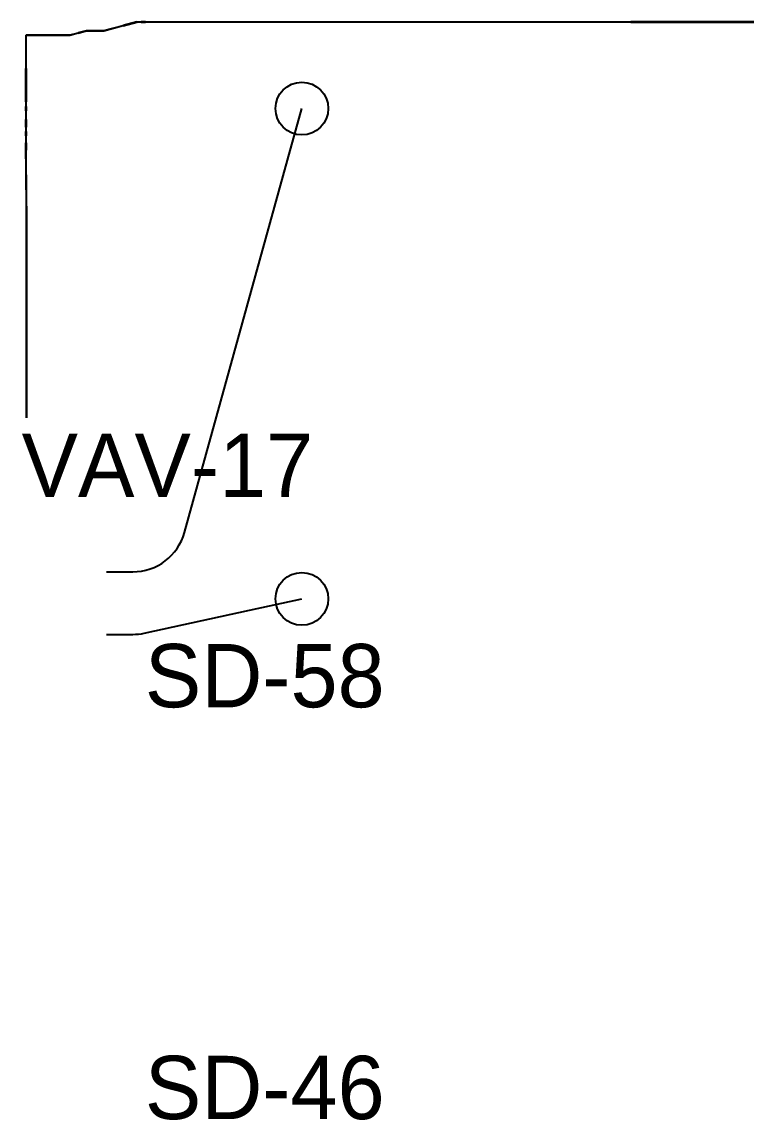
# Model space of a CAD drawing. Header units: metres. Extents: x 0.1 to 41.9, y 0.9 to 39.
# Drawn here: x 32.81 to 36.93, y 15.78 to 22.03 of the extents above; entities that cross this region are included whole.
import ezdxf

# ---------------------------------------------------------------- set-up
doc = ezdxf.new("R2010")
doc.units = ezdxf.units.M
for name, color, linetype in [('BSA_BRANCH_AXIS', 5, 'Continuous'), ('BSA_BRANCH_LABEL', 3, 'Continuous'), ('BSA_MATERIAL_SECTION', 7, 'Continuous'), ('BSA_TERMINAL_CENTRE', 3, 'Continuous'), ('BSA_VAV_LABEL', 7, 'Continuous')]:
    doc.layers.add(name, color=color, linetype=linetype)

msp = doc.modelspace()

# ---------------------------------------------------------------- linework, layer by layer
at = {"layer": 'BSA_BRANCH_AXIS'}
for points in [[(33.286, 18.902), (33.436, 18.902, 0.33707), (33.7297, 19.1254), (34.3165, 21.2427), (34.3979, 21.5364)], [(33.286, 18.5464), (33.436, 18.5464, 0.053547), (33.5007, 18.5534), (34.1, 18.6836), (34.3979, 18.7483)]]:
    msp.add_lwpolyline(points, format="xyb", dxfattribs=at)
at = {"layer": 'BSA_MATERIAL_SECTION'}
for p, q in [((33.2716, 21.9789), (33.3805, 22.0081)), ((33.3804, 22.0073), (33.2716, 21.9781)), ((33.3804, 22.0073), (33.4582, 22.0281)), ((33.4582, 22.0289), (33.3805, 22.0081)), ((33.4582, 22.0289), (33.4832, 22.0289)), ((33.4832, 22.0281), (33.4582, 22.0281)), ((33.5082, 22.0289), (33.4832, 22.0289)), ((33.4832, 22.0281), (33.5082, 22.0281)), ((33.5082, 22.0285), (33.5082, 22.0289)), ((33.5082, 22.0289), (36.2699, 22.0289)), ((33.5082, 22.0285), (33.5082, 22.0289)), ((33.5082, 22.0285), (33.5082, 22.0281)), ((33.5082, 22.0285), (33.5082, 22.0281)), ((36.2699, 22.0281), (33.5082, 22.0281)), ((39.0316, 22.0289), (36.2699, 22.0289)), ((36.2699, 22.0281), (39.0316, 22.0281)), ((32.8283, 21.9539), (32.9283, 21.9539)), ((32.8283, 21.9539), (32.8283, 21.764)), ((32.9287, 21.9531), (32.8291, 21.9531)), ((32.8291, 21.7636), (32.8291, 21.9531)), ((33.0283, 21.9539), (32.9283, 21.9539)), ((32.9287, 21.9531), (33.0283, 21.9531)), ((33.0283, 21.9535), (33.0283, 21.9539)), ((33.0283, 21.9535), (33.0283, 21.9539)), ((33.0283, 21.9539), (33.0533, 21.9539)), ((33.0283, 21.9535), (33.0283, 21.9531)), ((33.0283, 21.9535), (33.0283, 21.9531)), ((33.0533, 21.9531), (33.0283, 21.9531)), ((33.0783, 21.9539), (33.0533, 21.9539)), ((33.0533, 21.9531), (33.0783, 21.9531)), ((33.0783, 21.9539), (33.125, 21.9664)), ((33.125, 21.9656), (33.0783, 21.9531)), ((33.1716, 21.9789), (33.125, 21.9664)), ((33.125, 21.9656), (33.1716, 21.9781)), ((33.1716, 21.9789), (33.1966, 21.9789)), ((33.1966, 21.9781), (33.1716, 21.9781)), ((33.2216, 21.9789), (33.1966, 21.9789)), ((33.1966, 21.9781), (33.2216, 21.9781)), ((33.2216, 21.9785), (33.2216, 21.9789)), ((33.2216, 21.9785), (33.2216, 21.9789)), ((33.2216, 21.9789), (33.2466, 21.9789)), ((33.2216, 21.9785), (33.2216, 21.9781)), ((33.2216, 21.9785), (33.2216, 21.9781)), ((33.2466, 21.9781), (33.2216, 21.9781)), ((33.2716, 21.9789), (33.2466, 21.9789)), ((33.2466, 21.9781), (33.2716, 21.9781)), ((32.8283, 21.574), (32.8283, 21.764)), ((32.8291, 21.7636), (32.8291, 21.574)), ((32.8287, 21.574), (32.8283, 21.574)), ((32.8287, 21.574), (32.8283, 21.574)), ((32.8283, 21.574), (32.8283, 21.549)), ((32.8283, 21.524), (32.8283, 21.549)), ((32.8287, 21.574), (32.8291, 21.574)), ((32.8287, 21.574), (32.8291, 21.574)), ((32.8291, 21.549), (32.8291, 21.574)), ((32.8291, 21.549), (32.8291, 21.524)), ((32.8283, 21.524), (32.8283, 21.4738)), ((32.8291, 21.4738), (32.8291, 21.524)), ((32.8283, 21.4307), (32.8283, 21.4738)), ((32.8283, 21.4307), (32.8283, 21.4057)), ((32.8291, 21.4738), (32.8291, 21.4307)), ((32.8291, 21.4057), (32.8291, 21.4307)), ((32.8283, 21.3807), (32.8283, 21.4057)), ((32.8283, 21.3807), (32.8287, 21.3807)), ((32.8283, 21.3807), (32.8283, 21.3407)), ((32.8287, 21.3807), (32.8283, 21.3807)), ((32.8291, 21.3807), (32.8287, 21.3807)), ((32.8287, 21.3807), (32.8291, 21.3807)), ((32.8291, 21.4057), (32.8291, 21.3807)), ((32.8291, 21.3407), (32.8291, 21.3807)), ((32.8283, 21.3007), (32.8283, 21.3407)), ((32.8287, 21.3007), (32.8283, 21.3007)), ((32.8283, 21.2507), (32.8283, 21.3007)), ((32.8283, 21.3007), (32.8287, 21.3007)), ((32.8287, 21.3007), (32.8291, 21.3007)), ((32.8291, 21.3007), (32.8287, 21.3007)), ((32.8291, 21.3407), (32.8291, 21.3007)), ((32.8291, 21.2507), (32.8291, 21.3007)), ((32.8283, 21.2507), (32.8311, 20.8951)), ((32.8319, 20.8951), (32.8291, 21.2507)), ((32.8311, 20.8951), (32.8311, 20.8451)), ((32.8319, 20.8451), (32.8319, 20.8951)), ((32.8311, 20.8451), (32.8319, 20.8451)), ((32.8311, 20.8451), (32.8311, 19.7783)), ((32.8319, 20.8451), (32.8311, 20.8451)), ((32.8319, 19.7783), (32.8319, 20.8451)), ((32.8311, 19.7783), (32.8319, 19.7783))]:
    msp.add_line(p, q, dxfattribs=at)
at = {"layer": 'BSA_TERMINAL_CENTRE'}
for centre in [(34.3979, 21.5364), (34.3979, 18.7483)]:
    msp.add_circle(centre, 0.15, dxfattribs=at)

# ---------------------------------------------------------------- texts
at = {"layer": 'BSA_BRANCH_LABEL'}
for s, p in [('SD-58', (33.5045, 18.1317)), ('SD-46', (33.5045, 15.7898))]:
    msp.add_text(s, height=0.36, dxfattribs=at).set_placement(p)
at = {"layer": 'BSA_VAV_LABEL'}
msp.add_text('VAV-17', height=0.36, dxfattribs=at).set_placement((32.8033, 19.3283))

doc.saveas('drawing.dxf')
